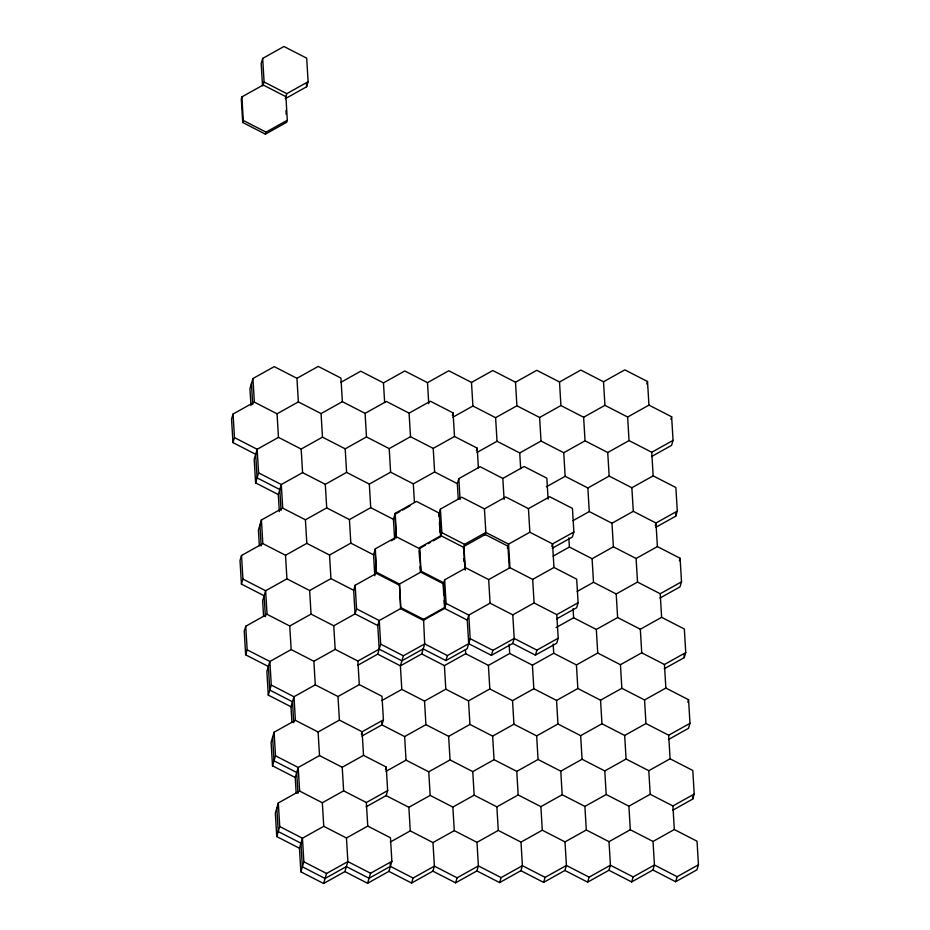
<?xml version="1.0" encoding="UTF-8"?>
<svg xmlns="http://www.w3.org/2000/svg" width="930" height="930" viewBox="0 0 930 930"><rect width="100%" height="100%" fill="white"/><g stroke="black" fill="none" stroke-linecap="round" stroke-linejoin="round"><path stroke-width="1.4" d="M241.893 96.894L241.3 98.894L242.707 122.469L265.41 134.153L286.719 122.249L287.312 120.249L285.905 96.662L263.19 84.99L241.893 96.894L243.3 120.47L242.707 122.469M286.556 97.976L306.598 86.769L308.097 81.759L306.691 58.183L283.976 46.5L262.679 58.404L261.179 63.414L262.516 85.688M262.969 85.746L264.085 81.98L262.679 58.404M265.41 134.153L266.015 132.141L287.312 120.249M285.301 98.673L286.8 93.663L308.097 81.759M478.392 467.802L477.218 448.155L454.503 436.484L453.096 412.897L430.392 401.225L409.084 413.129L386.38 401.446L365.083 413.35L342.368 401.667L321.071 413.571L298.356 401.9L277.059 413.792L254.355 402.12L233.058 414.024L231.558 419.035L232.965 442.61L255.68 454.293L257.087 477.869L279.802 489.54L281.058 510.5M232.965 442.61L234.465 437.6L233.058 414.024M342.368 401.667L340.961 378.092L318.246 366.408L296.949 378.312L274.245 366.641L252.937 378.545L249.949 388.566L250.972 405.596M279.326 511.593L278.303 494.562L255.599 482.879L258.587 472.859L257.168 449.271L234.465 437.6M374.79 575.786L373.546 554.826L350.831 543.143L329.534 555.047L306.819 543.364L285.522 555.268L262.818 543.597L241.509 555.489L240.021 560.511L241.428 584.087L264.143 595.758L265.399 616.718M241.428 584.087L242.928 579.076L241.509 555.489M394.611 538.993L393.425 519.347L370.721 507.664L349.424 519.568L326.709 507.885L305.412 519.789L282.708 508.117L261.4 520.01L258.412 530.042L259.354 545.759M278.303 494.562L281.29 484.53L302.587 472.626L325.302 484.309L346.599 472.405L369.315 484.088L390.612 472.184L413.315 483.856L434.624 471.963L457.327 483.635L458.269 499.352M425.603 545.085L419.349 548.584L396.633 536.901L375.336 548.805L376.441 573.392L355.144 585.284L356.562 608.871L355.062 613.881L333.765 625.785L311.05 614.102L289.753 626.006L267.05 614.323L245.741 626.227L244.253 631.249L245.66 654.825L268.375 666.496L269.781 690.083L292.485 701.755L293.741 722.715M245.66 654.825L247.159 649.814L245.741 626.227M291.939 722.494L290.997 706.765L268.282 695.094L271.281 685.061L269.863 661.486L247.159 649.814M290.997 706.765L293.985 696.744L315.282 684.84L337.997 696.524L359.294 684.62L381.998 696.291L383.416 719.878L362.119 731.771L339.404 720.099L318.106 732.003L295.391 720.32L274.094 732.224L271.107 742.245L272.513 765.832L295.229 777.503L296.17 793.22M272.513 765.832L275.501 755.799L274.094 732.224M295.229 777.503L298.216 767.483L319.513 755.579L342.228 767.262L363.525 755.358L386.229 767.029L387.647 790.616L366.35 802.509L343.635 790.837L322.338 802.741L299.623 791.058L278.326 802.962L275.338 812.983L276.745 836.57L299.46 848.241L300.867 871.817L323.582 883.5L344.879 871.596L347.867 861.575L346.46 837.988L323.745 826.317L302.448 838.221L299.46 848.241M276.745 836.57L279.732 826.538L278.326 802.962M556.558 618.95L576.6 607.743L578.1 602.733L576.681 579.158L553.978 567.474L532.681 579.378L509.966 567.707L488.669 579.599L465.953 567.928L444.656 579.832L446.075 603.407L468.778 615.09L470.185 638.666L467.197 648.687L445.9 660.591L423.197 648.919L401.888 660.812L379.184 649.14L377.778 625.565L355.062 613.881L353.656 590.306L355.144 585.284M373.546 554.826L375.336 548.805M393.425 519.347L395.227 513.325L416.524 501.421L439.227 513.104L440.646 536.68L433.124 540.876M300.867 871.817L303.854 861.796L302.448 838.221L279.732 826.538M377.778 625.565L379.266 620.543L400.563 608.639L400.865 607.639L399.458 584.063L376.743 572.38M357.643 665.357L377.685 654.15L380.672 644.13L379.266 620.543L356.562 608.871M446.075 603.407L444.575 608.418L423.278 620.322L400.563 608.639L399.458 584.063L420.755 572.159L443.459 583.842L444.877 607.418L423.569 619.322L424.685 643.897L421.697 653.93L400.4 665.834L377.685 654.15M452.352 415.408L453.096 412.897M361.363 734.282L362.119 731.771L363.525 755.358M323.582 883.5L326.57 873.479L347.867 861.575L370.57 873.247L391.879 861.343L390.461 837.767L367.757 826.096L346.46 837.988M552.327 548.212L572.369 537.017L573.868 531.995L572.45 508.419L549.746 496.748L528.449 508.64L505.734 496.969L484.437 508.873L461.722 497.19L440.425 509.094L438.937 514.104L439.088 516.72M383.416 719.878L381.916 724.889L361.875 736.083M468.697 643.676L467.279 620.101L468.778 615.09L490.075 603.186L512.79 614.858L514.197 638.445L512.697 643.455L491.4 655.359L468.697 643.676L447.4 655.58L424.685 643.897L403.388 655.801L400.4 665.834L401.807 689.409L424.522 701.081L445.819 689.188L468.522 700.86L489.819 688.956L512.535 700.639L533.832 688.735L556.547 700.418L577.844 688.514L600.548 700.185L621.856 688.293L644.56 699.965L665.857 688.061L688.572 699.744L689.979 723.319L688.491 728.33L668.438 739.536M440.715 536.436L441.843 532.669L440.425 509.094M457.327 483.635L458.827 478.625L480.124 466.721L502.828 478.404L524.125 466.5L546.84 478.171L548.096 499.131M476.474 450.666L477.218 448.155M385.485 769.54L386.229 767.029M444.656 579.832L443.168 584.842L443.796 595.316M366.106 806.822L386.148 795.627L387.647 790.616M463.349 548.375L464.547 544.352L485.844 532.448L508.559 544.12L529.856 532.227L552.56 543.899L573.868 531.995M344.879 871.596L367.583 883.279L370.57 873.247M445.9 660.591L447.4 655.58M485.1 534.948L485.844 532.448L484.437 508.873M367.583 883.279L388.891 871.375L391.879 861.343M507.35 548.154L508.559 544.12L509.966 567.707M388.891 871.375L411.595 883.047L413.094 878.036L434.391 866.132L457.095 877.815L478.392 865.911L501.107 877.595L522.404 865.691L545.12 877.362L566.417 865.47L589.12 877.141L610.429 865.237L633.132 876.92L654.429 865.016L677.145 876.699L698.442 864.795L697.035 841.22L674.32 829.537L653.023 841.441L630.308 829.758L609.011 841.662L586.307 829.99L565.01 841.883L542.295 830.211L520.998 842.115L498.282 830.432L476.985 842.336L454.282 830.653L432.973 842.557L410.27 830.885L390.228 842.08M491.4 655.359L492.9 650.337L514.197 638.445L536.912 650.117L558.209 638.213L556.791 614.637L534.087 602.954L512.79 614.858M411.595 883.047L432.892 871.154L434.391 866.132L432.973 842.557M551.816 546.41L552.56 543.899L553.978 567.474M432.892 871.154L455.607 882.826L457.095 877.815M512.697 643.455L535.413 655.127L536.912 650.117M455.607 882.826L476.904 870.922L478.392 865.911L476.985 842.336M558.209 638.213L556.71 643.235L535.413 655.127M646.78 384.044L647.524 381.533L624.821 369.861L603.524 381.765L580.808 370.082L559.511 381.986L536.796 370.303L515.499 382.207L492.795 370.535L471.487 382.428L448.783 370.756L427.486 382.66L404.771 370.977L383.474 382.881L360.77 371.198L340.717 382.404M476.904 870.922L499.608 882.605L501.107 877.595M499.608 882.605L520.916 870.701L522.404 865.691L520.998 842.115M670.902 419.302L671.646 416.791L648.942 405.12L627.634 417.024L604.93 405.341L583.633 417.245L560.918 405.561L539.621 417.465L516.906 405.794L495.609 417.686L472.905 406.015L452.852 417.21M671.646 416.791L673.053 440.378L671.565 445.389L651.512 456.584M520.916 870.701L543.62 882.384L545.12 877.362M655.243 525.52L655.987 523.009L677.284 511.105L675.878 487.529L653.162 475.858L631.865 487.75L609.162 476.079L587.865 487.983L565.149 476.3L546.352 486.797M543.62 882.384L564.917 870.48L566.417 865.47L565.01 841.883M655.743 527.322L675.796 516.127L677.284 511.105M679.365 560.778L680.109 558.267L657.394 546.596L636.097 558.488L613.393 546.817L592.096 558.721L569.381 547.038L553.094 556.14M564.917 870.48L587.632 882.152L589.12 877.141M680.109 558.267L681.516 581.843L680.028 586.865L659.975 598.06M587.632 882.152L608.929 870.259L610.429 865.237L609.011 841.662M664.206 668.798L684.259 657.603L685.747 652.581L684.341 629.006L661.625 617.322L640.328 629.226L617.625 617.555L596.316 629.447L573.612 617.776L556.07 627.576M608.929 870.259L631.644 881.931L633.132 876.92M687.816 702.243L688.572 699.744M631.644 881.931L652.941 870.027L654.429 865.016L653.023 841.441M672.669 810.274L692.711 799.068L694.21 794.057L692.804 770.482L670.088 758.799L648.791 770.703L626.088 759.019L604.779 770.923L582.075 759.252L560.778 771.156L538.063 759.473L516.766 771.377L494.051 759.694L472.754 771.598L450.05 759.926L428.753 771.819L406.038 760.147L385.997 771.342M652.941 870.027L675.645 881.71L677.145 876.699M698.442 864.795L696.942 869.806L675.645 881.71M454.503 436.484L433.206 448.376L410.502 436.705L389.205 448.609L366.49 436.926L345.193 448.83L322.478 437.147L301.18 449.05L278.477 437.379L257.168 449.271L254.181 459.304L255.599 482.879M476.974 452.468L497.027 441.273L519.731 452.945L541.028 441.041L563.743 452.724L585.04 440.82L607.743 452.503L629.052 440.599L651.756 452.271L673.053 440.378M399.935 511.523L394.925 514.325L396.331 537.912L395.227 513.325M402.446 510.128L409.956 505.932M353.656 590.306L330.941 578.623L309.644 590.527L286.928 578.844L265.631 590.748L262.644 600.78L263.585 616.497M391.321 540.702L393.832 539.307M428.114 543.678L430.625 542.283M379.184 649.14L357.887 661.044L335.172 649.361L313.875 661.265L291.16 649.582L269.863 661.486L266.875 671.518L268.282 695.094M572.985 520.661L589.271 511.558L611.975 523.241L633.284 511.337L655.987 523.009L657.394 546.596M381.765 700.604L401.807 689.409M421.697 653.93L444.401 665.601L465.709 653.709L488.413 665.38L509.71 653.476L532.425 665.159L553.722 653.255L576.437 664.938L597.734 653.034L620.438 664.706L641.735 652.813L664.45 664.485L685.747 652.581M577.216 591.399L593.503 582.296L616.206 593.968L637.515 582.075L660.219 593.747L681.516 581.843M556.791 614.637L578.1 602.733M381.765 722.273L381.916 724.889L404.631 736.56L425.928 724.668L448.632 736.339L469.941 724.435L492.644 736.118L513.941 724.214L536.657 735.897L557.953 723.993L580.657 735.665L601.966 723.773L624.669 735.444L645.966 723.54L668.682 735.223L689.979 723.319M386.148 795.627L408.863 807.298L430.16 795.406L452.864 807.077L474.172 795.173L496.876 806.856L518.173 794.952L540.888 806.636L562.185 794.732L584.889 806.403L606.197 794.511L628.901 806.182L650.198 794.278L672.913 805.961L694.21 794.057M413.094 878.036L390.379 866.365L369.082 878.269L346.367 866.586L325.07 878.49L302.366 866.807L300.948 843.231L278.244 831.548L276.838 807.972M264.085 81.98L286.8 93.663M243.3 120.47L266.015 132.141M441.843 532.669L464.547 544.352M258.587 472.859L281.29 484.53L282.708 508.117M443.761 582.831L421.058 571.159L419.639 547.584L440.936 535.68L463.651 547.351L464.988 569.625M399.156 585.063L376.441 573.392L375.034 549.804M467.279 620.101L444.575 608.418L444.11 600.559M470.185 638.666L492.9 650.337M400.865 607.639L423.569 619.322M380.672 644.13L403.388 655.801M242.928 579.076L265.631 590.748L267.05 614.323M271.281 685.061L293.985 696.744L295.391 720.32M275.501 755.799L298.216 767.483L299.623 791.058M303.854 861.796L326.57 873.479M675.633 513.5L675.796 516.127M684.096 654.976L684.259 657.603M692.559 796.452L692.711 799.068M647.524 381.533L648.942 405.12M651.756 452.271L653.162 475.858M660.219 593.747L661.625 617.322M664.45 664.485L665.857 688.061M668.682 735.223L670.088 758.799M672.913 805.961L674.32 829.537M627.634 417.024L629.052 440.599M631.865 487.75L633.284 511.337M636.097 558.488L637.515 582.075M640.328 629.226L641.735 652.813M644.56 699.965L645.966 723.54M648.791 770.703L650.198 794.278M603.524 381.765L604.93 405.341M607.743 452.503L609.162 476.079M611.975 523.241L613.393 546.817M616.206 593.968L617.625 617.555M620.438 664.706L621.856 688.293M624.669 735.444L626.088 759.019M628.901 806.182L630.308 829.758M583.633 417.245L585.04 440.82M587.865 487.983L589.271 511.558M592.096 558.721L593.503 582.296M596.316 629.447L597.734 653.034M600.548 700.185L601.966 723.773M604.779 770.923L606.197 794.511M559.511 381.986L560.918 405.561M563.743 452.724L565.149 476.3M568.835 537.865L569.381 547.038M573.066 608.604L573.612 617.776M576.437 664.938L577.844 688.514M580.657 735.665L582.075 759.252M584.889 806.403L586.307 829.99M539.621 417.465L541.028 441.041M553.176 644.083L553.722 653.255M556.547 700.418L557.953 723.993M560.778 771.156L562.185 794.732M528.449 508.64L529.856 532.227M532.681 579.378L534.087 602.954M515.499 382.207L516.906 405.794M519.731 452.945L520.672 468.662M532.425 665.159L533.832 688.735M536.657 735.897L538.063 759.473M540.888 806.636L542.295 830.211M509.28 568.451L507.943 546.177L485.239 534.506L463.93 546.398L465.349 569.985M502.828 478.404L504.083 499.364M495.609 417.686L497.027 441.273M509.163 644.304L509.71 653.476M512.535 700.639L513.941 724.214M516.766 771.377L518.173 794.952M488.669 579.599L490.075 603.186M471.487 382.428L472.905 406.015M488.413 665.38L489.819 688.956M492.644 736.118L494.051 759.694M496.876 806.856L498.282 830.432M458.827 478.625L460.071 499.584M463.605 558.535L463.756 561.15M465.465 649.768L465.709 653.709M468.522 700.86L469.941 724.435M472.754 771.598L474.172 795.173M439.402 521.963L440.029 532.448M433.206 448.376L434.624 471.963M427.486 382.66L428.742 403.62M444.401 665.601L445.819 689.188M448.632 736.339L450.05 759.926M452.864 807.077L454.282 830.653M419.349 548.584L420.755 572.159M419.128 550.897L419.593 558.756M420.058 566.614L420.372 571.857M409.084 413.129L410.502 436.705M413.315 483.856L414.42 502.2M424.522 701.081L425.928 724.668M428.753 771.819L430.16 795.406M389.205 448.609L390.612 472.184M383.474 382.881L384.648 402.527M404.631 736.56L406.038 760.147M408.863 807.298L410.27 830.885M365.083 413.35L366.49 436.926M369.315 484.088L370.721 507.664M390.228 863.738L390.379 866.365M345.193 448.83L346.599 472.405M349.424 519.568L350.831 543.143M357.887 661.044L359.294 684.62M366.35 802.509L367.757 826.096M306.447 84.153L306.598 86.769M321.071 413.571L322.478 437.147M325.302 484.309L326.709 507.885M329.534 555.047L330.941 578.623M333.765 625.785L335.172 649.361M337.997 696.524L339.404 720.099M342.228 767.262L343.635 790.837M286.01 110.461L286.242 114.39M296.949 378.312L298.356 401.9M301.18 449.05L302.587 472.626M305.412 519.789L306.819 543.364M309.644 590.527L311.05 614.102M313.875 661.265L315.282 684.84M318.106 732.003L319.513 755.579M322.338 802.741L323.745 826.317M277.059 413.792L278.477 437.379M285.522 555.268L286.928 578.844M289.753 626.006L291.16 649.582M297.972 793.453L296.717 772.493L274.013 760.821L272.606 737.234M252.937 378.545L254.355 402.12M261.4 520.01L262.818 543.597M251.449 383.555L252.704 404.515M259.912 525.032L261.167 545.98"/></g></svg>
